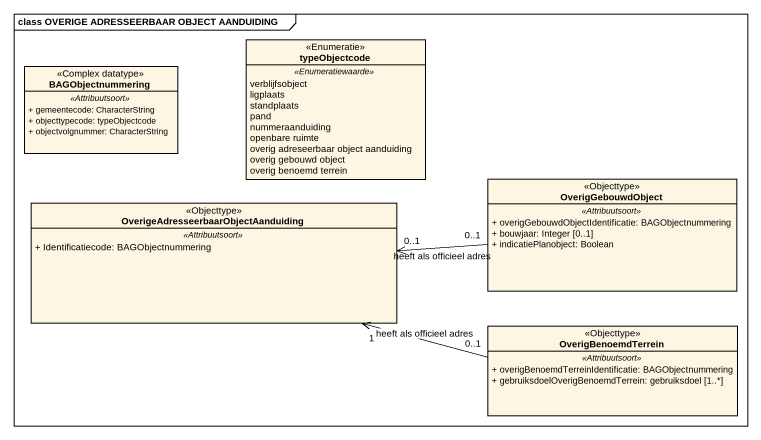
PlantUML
@startuml
mainframe class OVERIGE ADRESSEERBAAR OBJECT AANDUIDING
hide circle
hide empty members
skinparam classAttributeIconSize 0
enum typeObjectcode <<Enumeratie>> {
  .. <<Enumeratiewaarde>> ..
  verblijfsobject
  ligplaats
  standplaats
  pand
  nummeraanduiding
  openbare ruimte
  overig adreseerbaar object aanduiding
  overig gebouwd object
  overig benoemd terrein
}
class BAGObjectnummering <<Complex datatype>> {
  .. <<Attribuutsoort>> ..
  + gemeentecode: CharacterString
  + objecttypecode: typeObjectcode
  + objectvolgnummer: CharacterString
}
class "OverigeAdresseerbaarObjectAanduiding" as OverigeAdresseerbaarObjectAa <<Objecttype>> {
  .. <<Attribuutsoort>> ..
  + Identificatiecode: BAGObjectnummering
}
class OverigGebouwdObject <<Objecttype>> {
  .. <<Attribuutsoort>> ..
  + overigGebouwdObjectIdentificatie: BAGObjectnummering
  + bouwjaar: Integer [0..1]
  + indicatiePlanobject: Boolean
}
class OverigBenoemdTerrein <<Objecttype>> {
  .. <<Attribuutsoort>> ..
  + overigBenoemdTerreinIdentificatie: BAGObjectnummering
  + gebruiksdoelOverigBenoemdTerrein: gebruiksdoel [1..*]
}
OverigGebouwdObject "0..1" -left-> "0..1" OverigeAdresseerbaarObjectAa : heeft als officieel adres
OverigBenoemdTerrein "0..1" -left-> "1" OverigeAdresseerbaarObjectAa : heeft als officieel adres
@enduml
